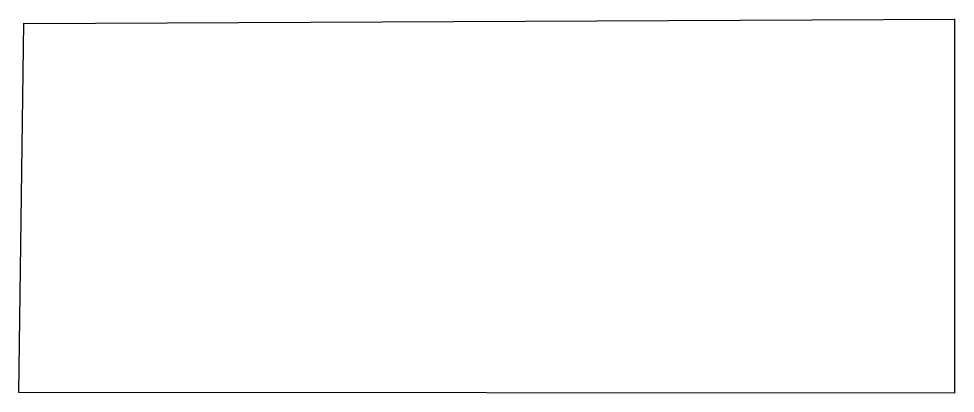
# Model space of a CAD drawing. Header units: centimetres. Extents: x 15 to 17.5, y 16.45 to 17.45.
import ezdxf

# ---------------------------------------------------------------- set-up
doc = ezdxf.new("R2010")
doc.units = ezdxf.units.CM
doc.header["$MEASUREMENT"] = 0

msp = doc.modelspace()

# ---------------------------------------------------------------- linework, layer by layer
for p, q in [((15.0086, 17.4394), (17.4975, 17.4502)), ((17.4954, 17.4517), (17.4954, 16.4517)), ((14.9954, 16.4535), (15.0086, 17.4395)), ((17.4954, 16.4517), (14.9954, 16.4535))]:
    msp.add_line(p, q)

doc.saveas('drawing.dxf')
